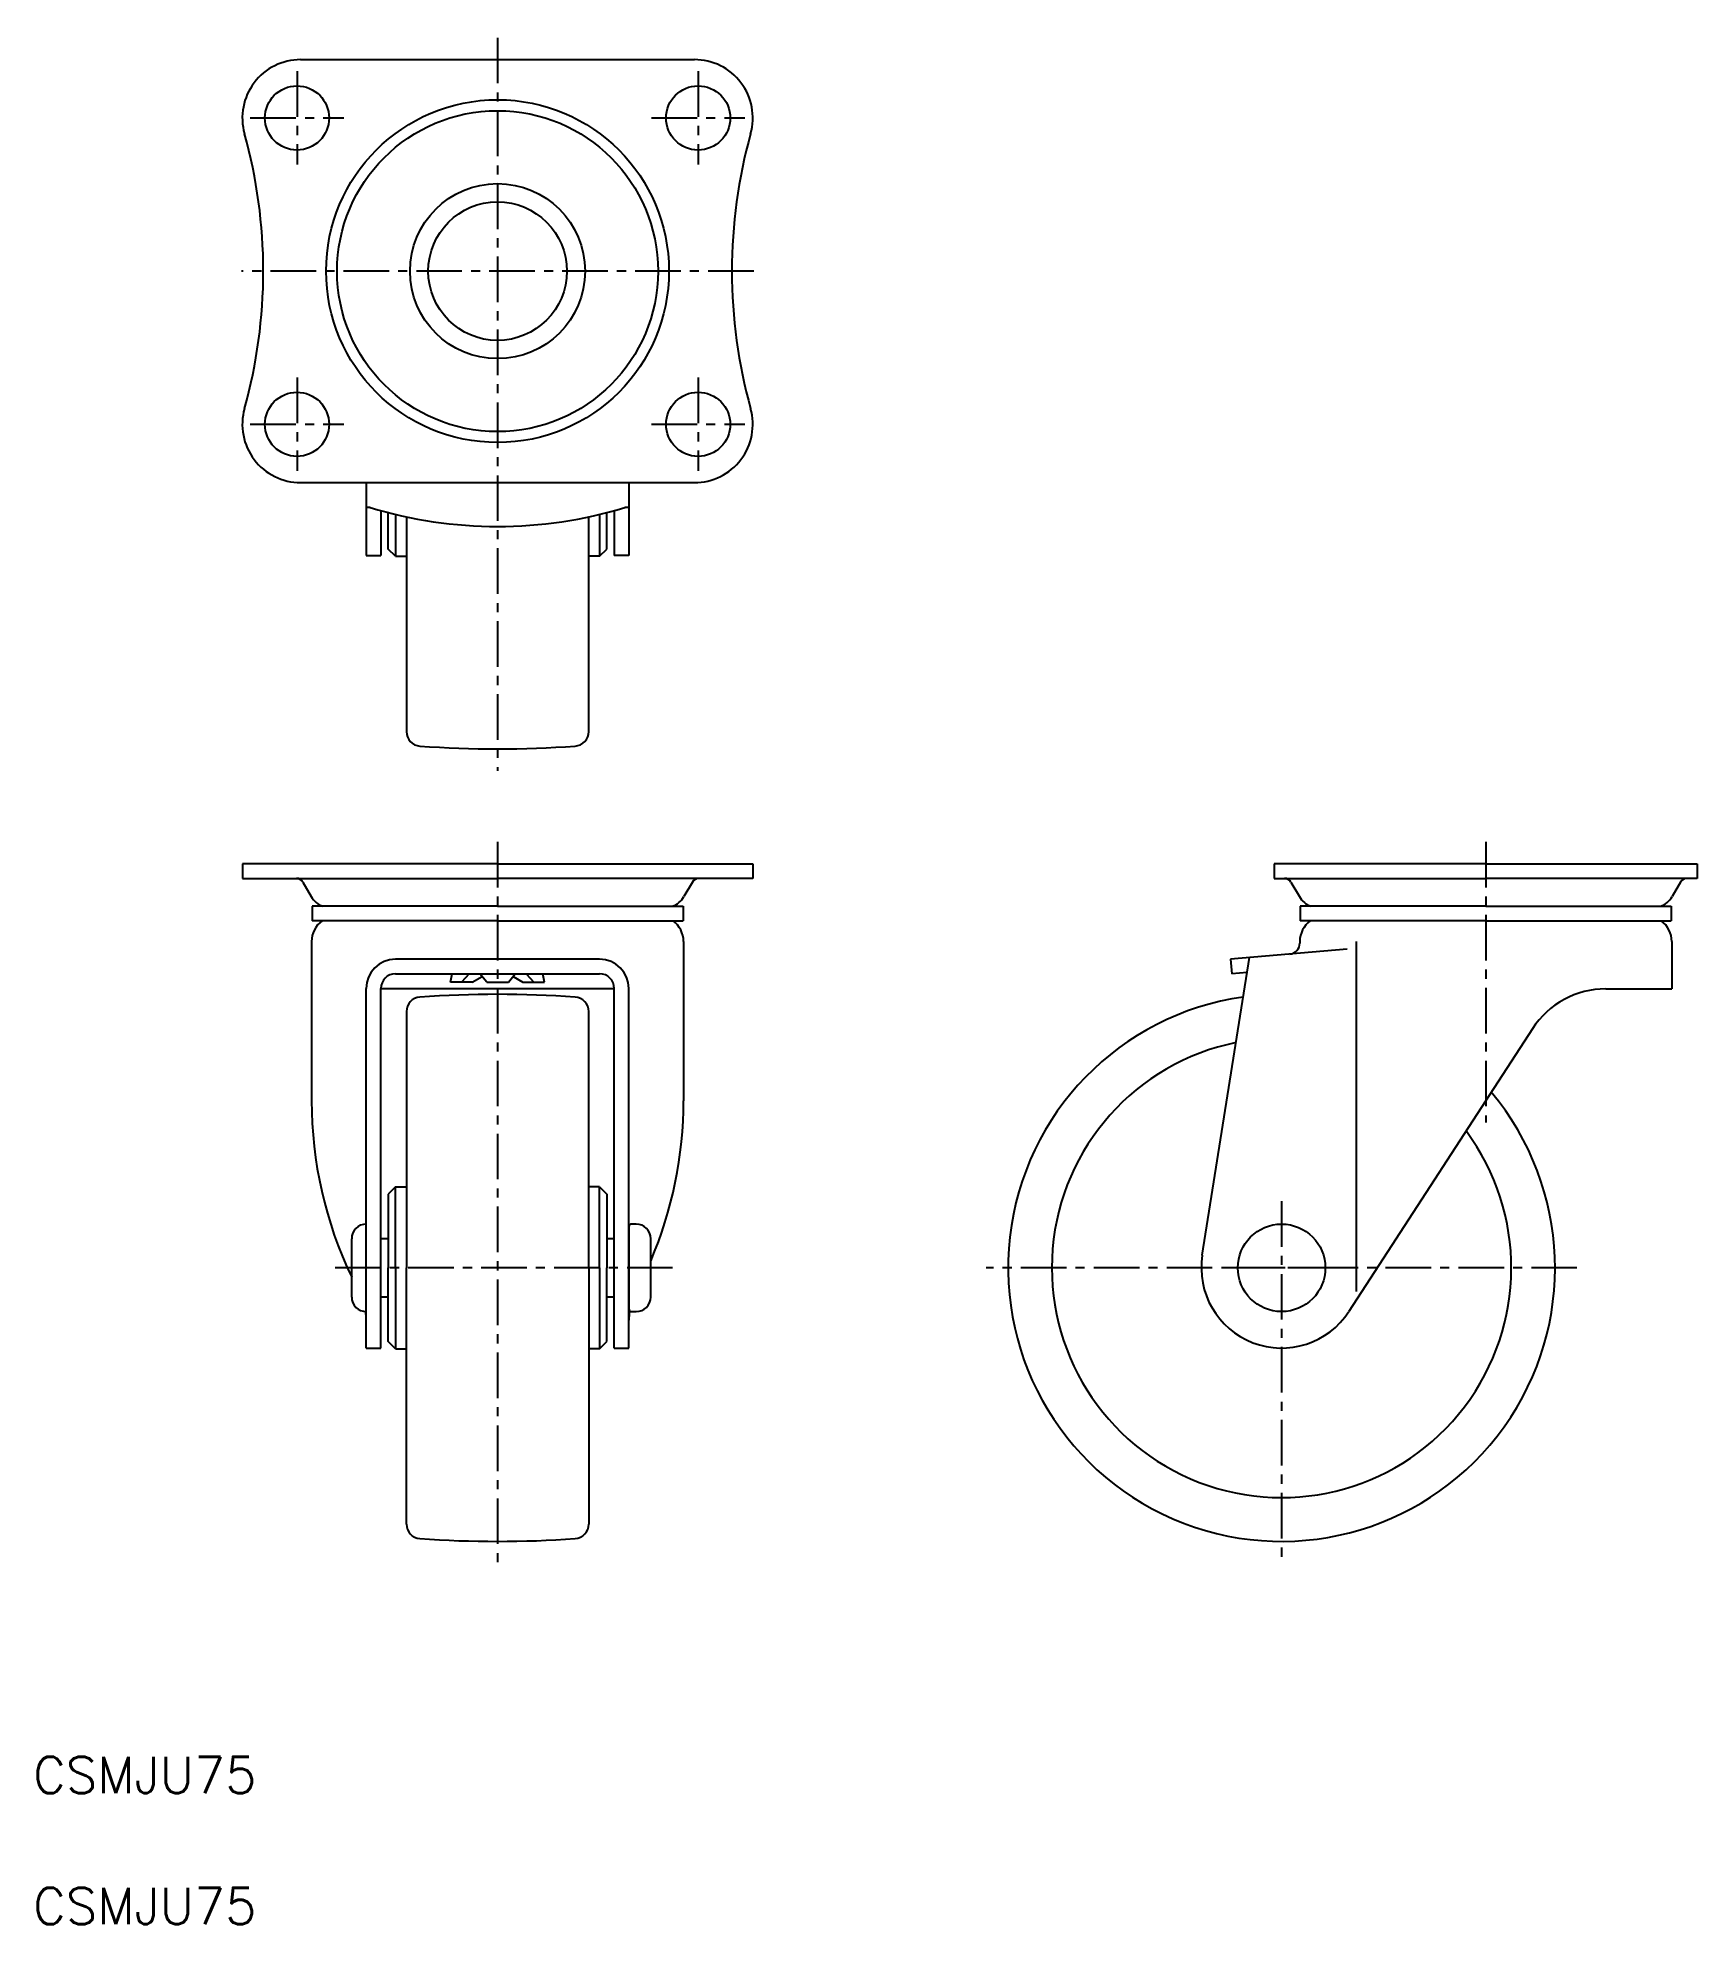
# Model space of a CAD drawing. Extents: x -8 to 219, y -16 to 242.
import ezdxf

# ---------------------------------------------------------------- set-up
doc = ezdxf.new("R2010")
doc.units = 0
doc.header["$LTSCALE"] = 5
doc.linetypes.add('CENTER', pattern=[2, 1.25, -0.25, 0.25, -0.25])
doc.layers.get('0').update_dxf_attribs({"linetype": 'CONTINUOUS'})
doc.layers.add('CENTER', color=1, linetype='CENTER')
doc.styles.get("Standard").update_dxf_attribs({"font": 'txt.shx'})

msp = doc.modelspace()

# ---------------------------------------------------------------- linework, layer by layer
at = {"color": 7, "linetype": 'CONTINUOUS'}
for p, q in [((27.580964, 239.264555), (81.580964, 239.264555)), ((27.580964, 181.264555), (81.580964, 181.264555)), ((36.580964, 181.264555), (36.580964, 171.264555)), ((72.580964, 181.264555), (72.580964, 171.264555)), ((37.109924, 177.864531), (36.580964, 177.864531)), ((38.580964, 177.437226), (38.580964, 171.264555)), ((39.580964, 175.864555), (39.580964, 177.169804)), ((40.580964, 176.920746), (40.580964, 171.164555)), ((42.080964, 176.581082), (42.080964, 149.81559)), ((67.080964, 149.81559), (67.080964, 176.581082)), ((68.580964, 176.920746), (68.580964, 171.164555)), ((69.580964, 175.864555), (69.580964, 177.169804)), ((70.580964, 177.437226), (70.580964, 171.264555)), ((72.580964, 177.864531), (72.052004, 177.864531)), ((39.580964, 172.164555), (39.580964, 175.864555)), ((69.580964, 172.164555), (69.580964, 175.864555)), ((36.580964, 171.264555), (38.580964, 171.264555)), ((40.580964, 171.164555), (39.580964, 172.164555)), ((40.580964, 171.164555), (42.080964, 171.164555)), ((68.580964, 171.164555), (67.080964, 171.164555)), ((68.580964, 171.164555), (69.580964, 172.164555)), ((72.580964, 171.264555), (70.580964, 171.264555)), ((42.080964, 149.81559), (42.080964, 147.137491)), ((67.080964, 147.137491), (67.080964, 149.81559)), ((19.589138, 129.008493), (19.589138, 127.008493)), ((54.580964, 129.008493), (19.589138, 129.008493)), ((19.589138, 127.008493), (54.580964, 127.008493)), ((54.580964, 129.008493), (89.572791, 129.008493)), ((89.572791, 127.008493), (54.580964, 127.008493)), ((89.572791, 129.008493), (89.572791, 127.008493)), ((161.080964, 129.008493), (161.080964, 127.008493)), ((190.080964, 129.008493), (161.080964, 129.008493)), ((161.080964, 127.008493), (190.080964, 127.008493)), ((190.080964, 129.008493), (219.080964, 129.008493)), ((219.080964, 127.008493), (190.080964, 127.008493)), ((219.080964, 129.008493), (219.080964, 127.008493)), ((27.871459, 126.508493), (29.02616, 124.508493)), ((81.290469, 126.508493), (80.135768, 124.508493)), ((163.371459, 126.508493), (164.52616, 124.508493)), ((216.790469, 126.508493), (215.635768, 124.508493)), ((29.144811, 123.180368), (29.144811, 121.180368)), ((54.580964, 123.180368), (29.144811, 123.180368)), ((30.623382, 123.180368), (29.955747, 123.180368)), ((54.580964, 123.180368), (80.017117, 123.180368)), ((78.538546, 123.180368), (79.206182, 123.180368)), ((80.017117, 123.180368), (80.017117, 121.180368)), ((164.644811, 123.180368), (164.644811, 121.180368)), ((190.080964, 123.180368), (164.644811, 123.180368)), ((166.123382, 123.180368), (165.455747, 123.180368)), ((190.080964, 123.180368), (215.517117, 123.180368)), ((214.038546, 123.180368), (214.706182, 123.180368)), ((215.517117, 123.180368), (215.517117, 121.180368)), ((54.580964, 121.180368), (29.144811, 121.180368)), ((54.580964, 121.180368), (80.017117, 121.180368)), ((190.080964, 121.180368), (164.644811, 121.180368)), ((190.080964, 121.180368), (215.517117, 121.180368)), ((29.080964, 118.352243), (29.080964, 96.531598)), ((80.080964, 118.352243), (80.080964, 96.531598)), ((171.074386, 117.320343), (155.080964, 115.9211)), ((164.580964, 118.352243), (164.580964, 118.126739)), ((172.322586, 118.352243), (172.322586, 70.371761)), ((215.580964, 118.352243), (215.580964, 111.852243)), ((68.580964, 115.9211), (40.580964, 115.9211)), ((40.580964, 113.928711), (68.580964, 113.928711)), ((48.134066, 112.783493), (48.350947, 113.928711)), ((50.673625, 113.928711), (49.625464, 112.783493)), ((53.089566, 112.783493), (52.15415, 113.928711)), ((56.072363, 112.783493), (57.007778, 113.928711)), ((58.488303, 113.928711), (59.536464, 112.783493)), ((61.027863, 112.783493), (60.810981, 113.928711)), ((151.216392, 75.333022), (157.68094, 116.148569)), ((155.080964, 115.9211), (155.255276, 113.928711)), ((157.358493, 114.112719), (155.255276, 113.928711)), ((36.580964, 62.612243), (36.580964, 111.9211)), ((38.580964, 62.612243), (38.580964, 111.928711)), ((70.580964, 111.852243), (38.580964, 111.852243)), ((51.116862, 112.783493), (48.134066, 112.783493)), ((51.116862, 112.783493), (52.457396, 113.55745)), ((53.089566, 112.783493), (56.072363, 112.783493)), ((56.704532, 113.55745), (58.045066, 112.783493)), ((58.045066, 112.783493), (61.027863, 112.783493)), ((70.580964, 62.612243), (70.580964, 111.928711)), ((72.580964, 62.612243), (72.580964, 111.9211)), ((206.545775, 111.852243), (215.580964, 111.852243)), ((42.080964, 108.739306), (42.080964, 106.061207)), ((67.080964, 106.061207), (67.080964, 108.739306)), ((42.080964, 106.061207), (42.080964, 73.612243)), ((67.080964, 73.612243), (67.080964, 106.061207)), ((196.481728, 106.387911), (171.30634, 67.621213)), ((40.580964, 84.712243), (39.580964, 83.712243)), ((39.580964, 83.712243), (39.580964, 80.012243)), ((40.580964, 84.712243), (42.080964, 84.712243)), ((40.580964, 73.612243), (40.580964, 84.712243)), ((68.580964, 84.712243), (67.080964, 84.712243)), ((68.580964, 84.712243), (69.580964, 83.712243)), ((68.580964, 73.612243), (68.580964, 84.712243)), ((69.580964, 83.712243), (69.580964, 80.012243)), ((34.580964, 69.612243), (34.580964, 77.612243)), ((39.580964, 77.612243), (38.580964, 77.612243)), ((39.580964, 80.012243), (39.580964, 73.612243)), ((69.580964, 80.012243), (69.580964, 73.612243)), ((70.580964, 77.612243), (69.580964, 77.612243)), ((72.580964, 79.212243), (72.580964, 68.012243)), ((73.580964, 79.612243), (72.980964, 79.612243)), ((75.580964, 69.612243), (75.580964, 77.612243)), ((39.580964, 67.212243), (39.580964, 73.612243)), ((40.580964, 73.612243), (40.580964, 62.512243)), ((42.080964, 41.163278), (42.080964, 73.612243)), ((67.080964, 73.612243), (67.080964, 41.163278)), ((68.580964, 73.612243), (68.580964, 62.512243)), ((69.580964, 67.212243), (69.580964, 73.612243)), ((39.580964, 69.612243), (38.580964, 69.612243)), ((70.580964, 69.612243), (69.580964, 69.612243)), ((72.980964, 67.612243), (73.580964, 67.612243)), ((39.580964, 63.512243), (39.580964, 67.212243)), ((69.580964, 63.512243), (69.580964, 67.212243)), ((36.580964, 62.612243), (38.580964, 62.612243)), ((40.580964, 62.512243), (39.580964, 63.512243)), ((40.580964, 62.512243), (42.080964, 62.512243)), ((68.580964, 62.512243), (67.080964, 62.512243)), ((68.580964, 62.512243), (69.580964, 63.512243)), ((70.580964, 62.612243), (72.580964, 62.612243)), ((42.080964, 38.485179), (42.080964, 41.163278)), ((67.080964, 41.163278), (67.080964, 38.485179))]:
    msp.add_line(p, q, dxfattribs=at)
for centre, radius in [((27.080964, 231.264555), 4.4), ((82.080964, 231.264555), 4.4), ((54.580964, 210.264555), 23.5), ((54.580964, 210.264555), 22), ((54.580964, 210.264555), 12), ((54.580964, 210.264555), 9.5), ((27.080964, 189.264555), 4.4), ((82.080964, 189.264555), 4.4), ((162.080964, 73.612243), 6)]:
    msp.add_circle(centre, radius, dxfattribs=at)
for centre, radius, start, end in [((27.580964, 231.264555), 8, 90, 195.618498), ((81.580964, 231.264555), 8, 344.381502, 90), ((-47.53894, 210.264555), 70, 0, 15.618498), ((156.700868, 210.264555), 70, 164.381502, 180), ((-47.53894, 210.264555), 70, 344.381502, 0), ((156.700868, 210.264555), 70, 180, 195.618498), ((27.580964, 189.264555), 8, 164.381502, 270), ((81.580964, 189.264555), 8, 270, 15.618498), ((54.580964, 235.264555), 60, 253.071147, 286.928853), ((44.080964, 147.137491), 2, 180, 265.931679), ((54.580964, 294.764555), 150, 265.931679, 274.068321), ((65.080964, 147.137491), 2, 274.068321, 0), ((27.005434, 126.008493), 1, 30, 90), ((82.156494, 126.008493), 1, 90, 150), ((162.505434, 126.008493), 1, 30, 90), ((217.656494, 126.008493), 1, 90, 150), ((31.624236, 126.008493), 3, 210, 250.511476), ((77.537692, 126.008493), 3, 289.488524, 330), ((167.124236, 126.008493), 3, 210, 250.511476), ((213.037692, 126.008493), 3, 289.488524, 330), ((32.580964, 118.352243), 3.5, 126.095543, 180), ((76.580964, 118.352243), 3.5, 360, 53.904457), ((168.080964, 118.352243), 3.5, 126.095543, 180), ((212.080964, 118.352243), 3.5, 360, 53.904457), ((163.080964, 118.126739), 1.5, 275, 0), ((40.580964, 111.9211), 4, 90, 180), ((40.580964, 111.928711), 2, 90, 180), ((68.580964, 111.9211), 4, 0, 90), ((68.580964, 111.928711), 2, 0, 90), ((206.545775, 99.852243), 12, 90, 147), ((44.080964, 108.739306), 2, 94.068321, 180), ((54.580964, -38.887757), 150, 85.931679, 94.068321), ((65.080964, 108.739306), 2, 360, 85.931679), ((162.080964, 73.612243), 37.5, 98.057624, 39.942376), ((162.080964, 73.612243), 31.5, 101.43878, 36.56122), ((85.124754, 96.531598), 56.04379, 180, 205.596031), ((24.037174, 96.531598), 56.04379, 336.883087, 0), ((36.580964, 77.612243), 2, 90, 180), ((72.980964, 79.212243), 0.4, 90, 180), ((73.580964, 77.612243), 2, 0, 90), ((162.080964, 73.612243), 11, 171, 327), ((36.580964, 69.612243), 2, 180, 270), ((28.522535, 66.447631), 8.05843, 0, 8.322483), ((72.980964, 68.012243), 0.4, 180, 270), ((80.639394, 66.447631), 8.05843, 170.753845, 180), ((73.580964, 69.612243), 2, 270, 0), ((44.080964, 38.485179), 2, 180, 265.931679), ((54.580964, 186.112243), 150, 265.931679, 274.068321), ((65.080964, 38.485179), 2, 274.068321, 0)]:
    msp.add_arc(centre, radius, start, end, dxfattribs=at)
at = {"layer": 'CENTER', "color": 1, "linetype": 'CENTER'}
for p, q in [((54.580964, 242.264555), (54.580964, 141.764555)), ((27.080964, 237.664555), (27.080964, 224.864555)), ((82.080964, 237.664555), (82.080964, 224.864555)), ((20.680964, 231.264555), (33.480964, 231.264555)), ((75.680964, 231.264555), (88.480964, 231.264555)), ((89.700868, 210.264555), (19.46106, 210.264555)), ((27.080964, 195.664555), (27.080964, 182.864555)), ((82.080964, 195.664555), (82.080964, 182.864555)), ((20.680964, 189.264555), (33.480964, 189.264555)), ((75.680964, 189.264555), (88.480964, 189.264555)), ((54.580964, 132.008493), (54.580964, 33.112243)), ((190.080964, 132.008493), (190.080964, 93.531598)), ((162.080964, 82.762243), (162.080964, 33.112243)), ((78.580964, 73.612243), (32.080964, 73.612243)), ((202.580964, 73.612243), (121.580964, 73.612243)), ((169.180964, 73.612243), (154.980964, 73.612243))]:
    msp.add_line(p, q, dxfattribs=at)

# ---------------------------------------------------------------- texts
for p in [(-9.112885, 1.593675), (-9.112885, -16.384998)]:
    msp.add_text('CSMJU75', height=5).set_placement(p)

doc.saveas('drawing.dxf')
